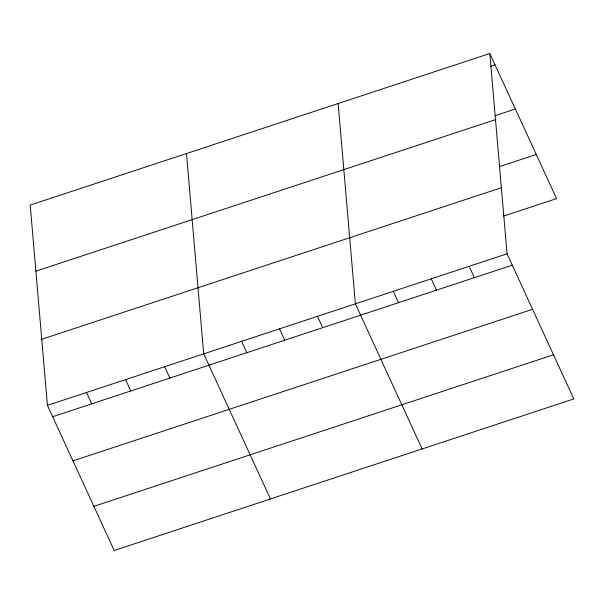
<?xml version="1.0" encoding="UTF-8"?>
<svg xmlns="http://www.w3.org/2000/svg" width="604" height="604" viewBox="0 0 604 604"><rect width="100%" height="100%" fill="white"/><g stroke="black" fill="none" stroke-linecap="round" stroke-linejoin="round"><path stroke-width="0.91" d="M489.821 53.514L30.2 205.073L47.437 405.375L114.179 550.486L573.8 398.927L507.058 253.816L489.821 53.514L556.563 198.625L503.653 216.073M490.629 66.312L495.038 64.862M495.061 115.689L515.34 108.999M35.885 271.173L495.506 119.615M499.221 166.696L536.261 154.481M41.752 339.274L501.365 187.716M47.437 405.375L507.058 253.816M52.661 416.722L512.275 265.164M72.963 460.867L532.577 309.308M93.877 506.348L553.498 354.782M469.134 266.319L474.359 277.666M431.218 278.822L436.435 290.169M393.302 291.324L398.519 302.672M422.128 448.946L355.378 303.827L338.142 103.526M317.462 316.337L322.687 327.685M279.546 328.84L284.763 340.188M241.63 341.343L246.847 352.691M270.449 498.957L203.707 353.846L186.47 153.544M164.643 366.726L169.86 378.074M125.572 379.614L130.796 390.962M86.508 392.494L91.725 403.842"/></g></svg>
